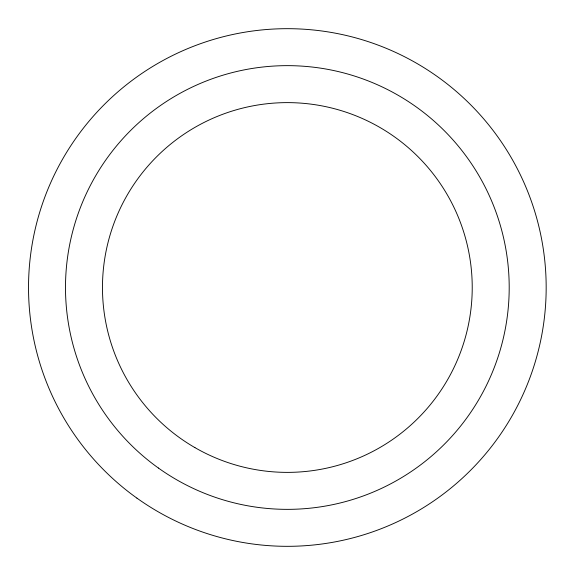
<?xml version="1.0" encoding="UTF-8"?>
<svg xmlns="http://www.w3.org/2000/svg" width="575" height="575" viewBox="0 0 575 575"><rect width="100%" height="100%" fill="white"/><g stroke="black" fill="none" stroke-linecap="round" stroke-linejoin="round"><path stroke-width="0.86" d="M194.911 447.609A184.877 184.877 0 0 0 472.226 287.5A184.877 184.877 0 0 0 194.911 127.391A184.877 184.877 0 0 0 194.911 447.609M158.398 468.028A221.849 221.849 0 0 0 508.163 308.912A221.849 221.849 0 0 0 195.486 85.56A221.849 221.849 0 0 0 158.398 468.028M136.907 498.115A258.829 258.829 0 0 0 544.963 312.484A258.829 258.829 0 0 0 180.176 51.908A258.829 258.829 0 0 0 136.907 498.115"/></g></svg>
